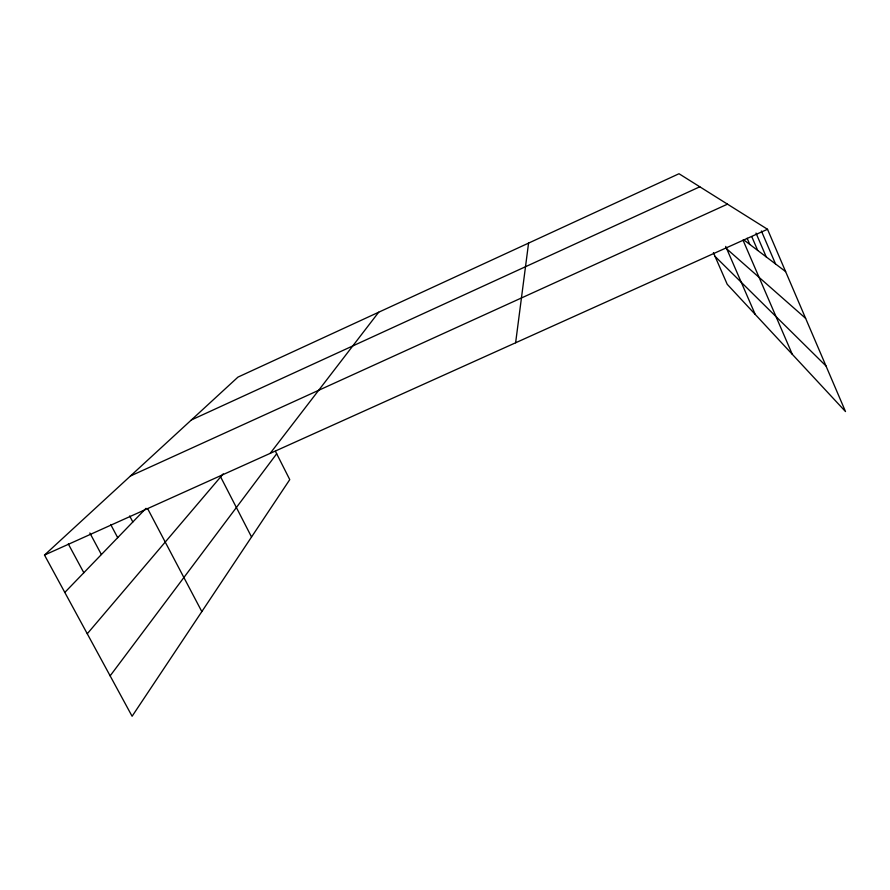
<?xml version="1.0" encoding="UTF-8"?>
<svg xmlns="http://www.w3.org/2000/svg" width="890" height="890" viewBox="0 0 890 890"><rect width="100%" height="100%" fill="white"/><g stroke="black" fill="none" stroke-linecap="round" stroke-linejoin="round"><path stroke-width="1.33" d="M515.622 342.772L528.571 243.104M110.138 675.855L276.69 453.767M270.171 453.377L378.695 312.212M87.264 633.758L223.223 473.869M64.814 592.428L146.016 508.324M275.455 451.33L289.762 479.621L132.098 716.261L44.5 555.06L237.953 377.115L679.014 173.739L767.514 229.275L845.5 411.558L727.208 284.277L713.413 252.638M191.35 419.969L699.807 186.789M130.452 475.994L727.486 204.155M44.5 555.06L767.514 229.275M743.528 239.688L785.625 271.595M726.785 248.922L805.628 318.353M715.059 256.409L825.976 365.935M68.296 543.946L83.827 572.737M89.857 532.988L101.393 554.537M110.683 524.488L117.691 537.66M129.662 515.966L132.833 521.963M147.584 508.546L201.83 611.597M220.642 476.918L251.536 536.981M725.695 246.408L755.21 314.404M747.122 238.242L749.803 244.45M743.017 240.144L792.278 354.287M755.999 233.058L766.245 256.921M751.805 236.718L757.702 250.435M761.395 230.988L775.524 263.941"/></g></svg>
